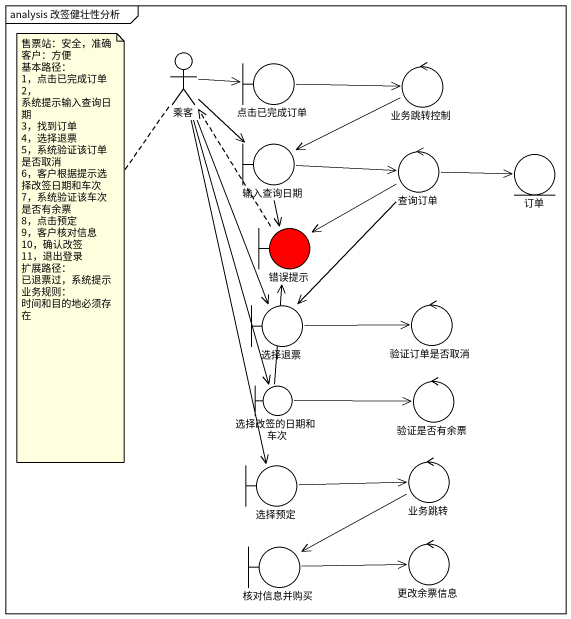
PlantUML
@startuml
mainframe analysis 改签健壮性分析
actor 乘客
boundary 点击已完成订单
control 业务跳转控制
boundary 输入查询日期
control 查询订单
entity 订单
boundary 错误提示 #FF0000
boundary 选择退票
control 验证订单是否取消
boundary 选择改签的日期和车次
control 验证是否有余票
boundary 选择预定
control 业务跳转
boundary 核对信息并购买
control 更改余票信息
乘客 -right-> 点击已完成订单
乘客 --> 输入查询日期
乘客 --> 选择退票
乘客 --> 选择改签的日期和车次
乘客 --> 选择预定
点击已完成订单 -right-> 业务跳转控制
业务跳转控制 -left-> 输入查询日期
输入查询日期 -right-> 查询订单
输入查询日期 --> 错误提示
查询订单 -right-> 订单
查询订单 -left-> 错误提示
查询订单 --> 选择退票
错误提示 .up.> 乘客
选择退票 -right-> 验证订单是否取消
选择改签的日期和车次 -up-> 错误提示
选择改签的日期和车次 -right-> 验证是否有余票
选择预定 -right-> 业务跳转
业务跳转 -left-> 核对信息并购买
核对信息并购买 -right-> 更改余票信息
note bottom of 乘客
  售票站：安全，准确
  客户：方便
  基本路径：
  1，点击已完成订单
  2， 系统提示输入查询日期
  3，找到订单
  4，选择退票
  5，系统验证该订单是否取消
  6，客户根据提示选择改签日期和车次
  7，系统验证该车次是否有余票
  8，点击预定
  9，客户核对信息
  10，确认改签
  11，退出登录
  扩展路径：
  已退票过，系统提示
  业务规则：
  时间和目的地必须存在
end note
@enduml
